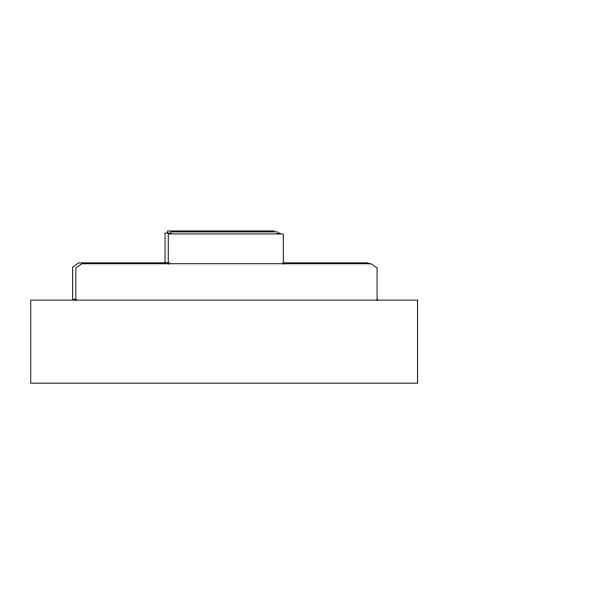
<?xml version="1.0" encoding="UTF-8"?>
<svg xmlns="http://www.w3.org/2000/svg" width="615" height="615" viewBox="0 0 615 615"><rect width="100%" height="100%" fill="white"/><g stroke="black" fill="none" stroke-linecap="round" stroke-linejoin="round"><path stroke-width="0.92" d="M274.282 230.963L167.641 230.963L167.641 232.808M170.832 231.847L277.473 231.847M171.247 233.062L165.058 233.062L165.058 263.212M277.104 233.062L280.117 233.062M169.271 262.874L78.62 262.874L72.685 267.079L72.685 299.236L75.507 299.236M282.985 262.874L367.947 262.874L369.43 263.92M377.08 300.112L377.08 267.956L371.137 263.75L81.818 263.75L75.876 267.956L75.876 300.112M283.307 264.089L283.307 233.946L168.249 233.946L168.249 264.089M417.608 300.112L30.75 300.112L30.75 383.153L417.608 383.153L417.608 300.112"/></g></svg>
